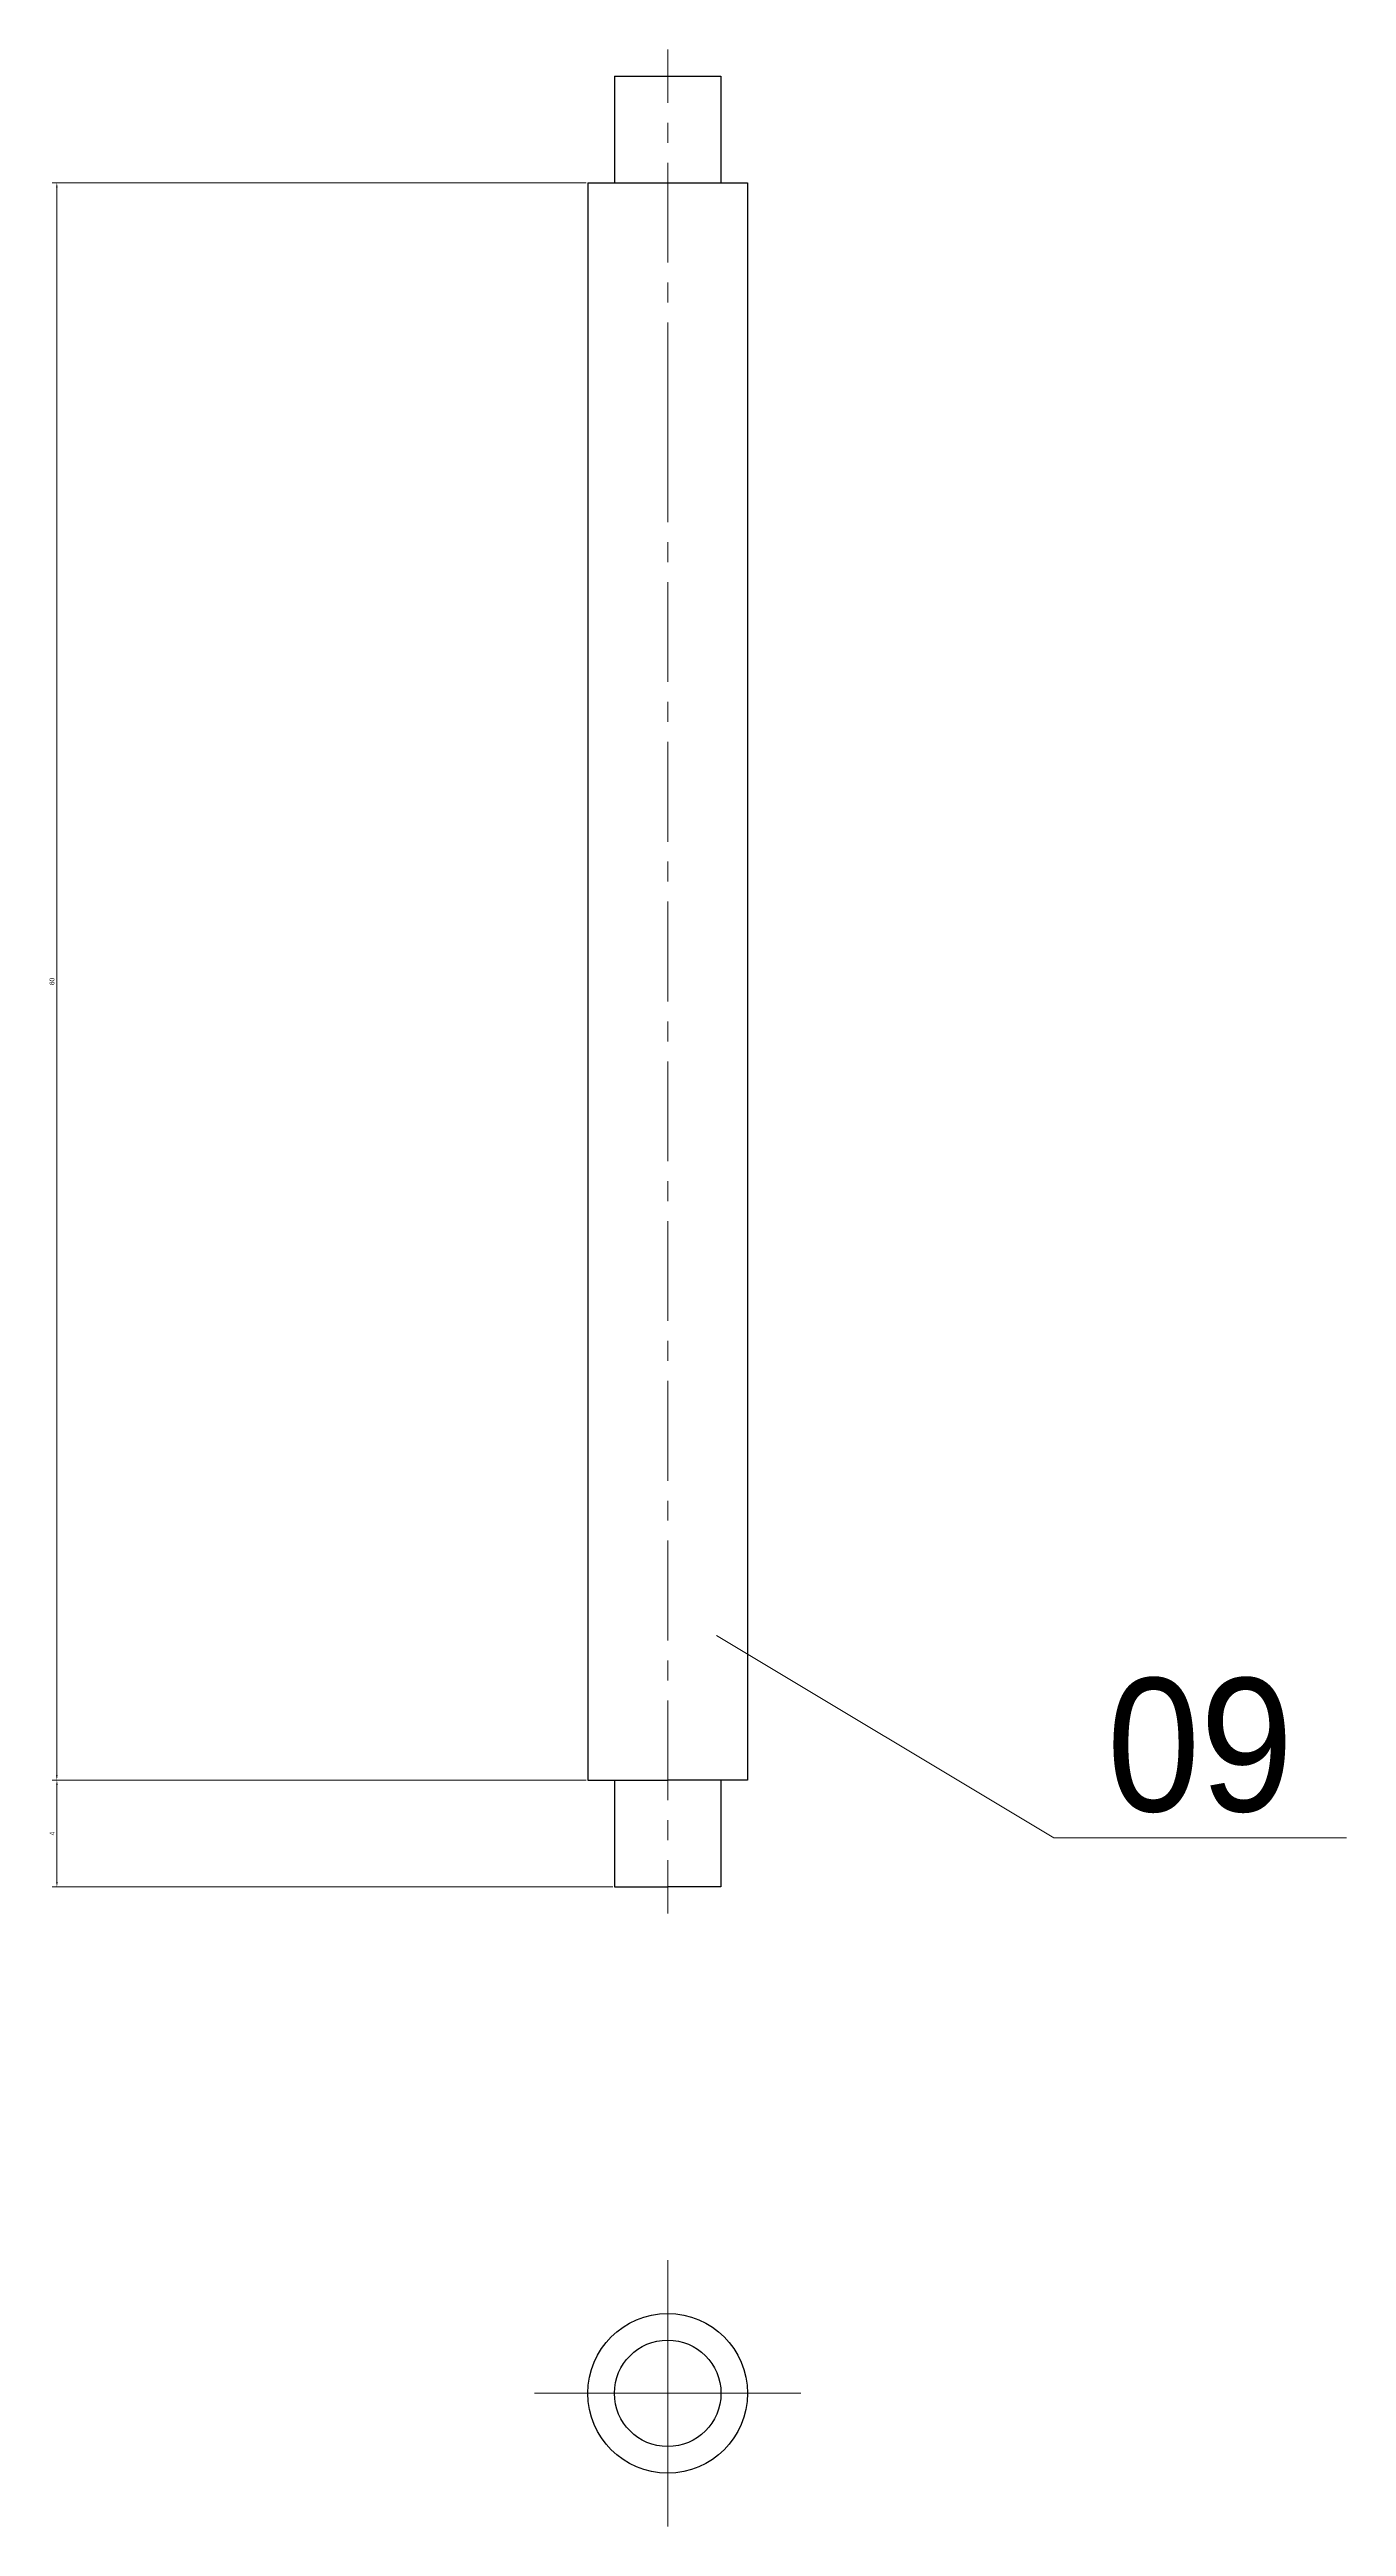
# Model space of a CAD drawing. Extents: x -146 to -10, y 171 to 269.
# Drawn here: x -58.8 to -10, y 174.4 to 267.4 of the extents above; entities that cross this region are included whole.
import ezdxf
from ezdxf.enums import TextEntityAlignment as Align

# ---------------------------------------------------------------- set-up
doc = ezdxf.new("R2010")
doc.units = 0
doc.header["$LTSCALE"] = 3
doc.header["$MEASUREMENT"] = 0
for name, pattern in [('AXES', [2, 1.25, -0.25, 0.25, -0.25]), ('CACHE', [0.375, 0.25, -0.125]), ('CONTINU', [0])]:
    doc.linetypes.add(name, pattern=pattern)
for name, color, linetype, lineweight in [('1', 1, 'CACHE', 30), ('AXES', 3, 'AXES', 9), ('COTATION', 4, 'CONTINU', 9), ('FORT', 1, 'CONTINU', 30)]:
    doc.layers.add(name, color=color, linetype=linetype, lineweight=lineweight)

msp = doc.modelspace()

# ---------------------------------------------------------------- linework, layer by layer
at = {"layer": '1', "linetype": 'ByBlock'}
for p, q in [((-37.545, 266.395), (-37.545, 262.395)), ((-37.545, 266.395), (-33.545, 266.395)), ((-33.545, 266.395), (-33.545, 262.395)), ((-38.545, 262.395), (-32.545, 262.395)), ((-37.545, 202.395), (-37.545, 198.395)), ((-33.545, 202.395), (-33.545, 198.395))]:
    msp.add_line(p, q, dxfattribs=at)
for radius in [3, 2]:
    msp.add_circle((-35.545, 179.371), radius, dxfattribs=at)
at = {"layer": 'AXES'}
for q in [(-35.545, 267.395), (-35.545, 197.395)]:
    msp.add_line((-35.545, 253.395), q, dxfattribs=at)
at = {"layer": 'AXES', "linetype": 'ByBlock'}
for p, q in [((-38.608, 262.395), (-58.675, 262.395)), ((-58.495, 262.215), (-58.495, 202.575)), ((-38.608, 202.395), (-58.675, 202.395)), ((-38.608, 202.395), (-58.671, 202.395)), ((-58.491, 198.575), (-58.491, 202.215)), ((-37.608, 198.395), (-58.671, 198.395)), ((-35.545, 184.371), (-35.545, 174.371)), ((-40.545, 179.371), (-30.545, 179.371))]:
    msp.add_line(p, q, dxfattribs=at)
for points in [[(-58.525, 262.215), (-58.465, 262.215), (-58.495, 262.395)], [(-58.525, 202.575), (-58.465, 202.575), (-58.495, 202.395)], [(-58.521, 202.215), (-58.461, 202.215), (-58.491, 202.395)], [(-58.521, 198.575), (-58.461, 198.575), (-58.491, 198.395)]]:
    msp.add_solid(points, dxfattribs=at)
at = {"layer": 'COTATION'}
for p, q in [((-33.715, 207.833), (-21.045, 200.229)), ((-21.045, 200.229), (-10.045, 200.229))]:
    msp.add_line(p, q, dxfattribs=at)
at = {"layer": 'FORT'}
for p, q in [((-38.545, 262.395), (-38.545, 202.395)), ((-32.545, 262.395), (-32.545, 202.395)), ((-38.545, 202.395), (-35.545, 202.395)), ((-32.545, 202.395), (-35.545, 202.395)), ((-37.545, 198.395), (-35.545, 198.395)), ((-33.545, 198.395), (-35.545, 198.395))]:
    msp.add_line(p, q, dxfattribs=at)

# ---------------------------------------------------------------- texts
at = {"layer": 'AXES', "linetype": 'ByBlock', "char_height": 0.18, "attachment_point": 5, "rotation": 90}
for s, insert in [('\\A1;60', (-58.675, 232.395)), ('\\A1;4', (-58.671, 200.395))]:
    msp.add_mtext(s, dxfattribs=dict(at, insert=insert))
at = {"layer": 'COTATION', "width": 0.933333}
msp.add_text('09', height=5, dxfattribs=at).set_placement((-19.045, 201.229), (-12.045, 201.229), align=Align.FIT)

doc.saveas('drawing.dxf')
